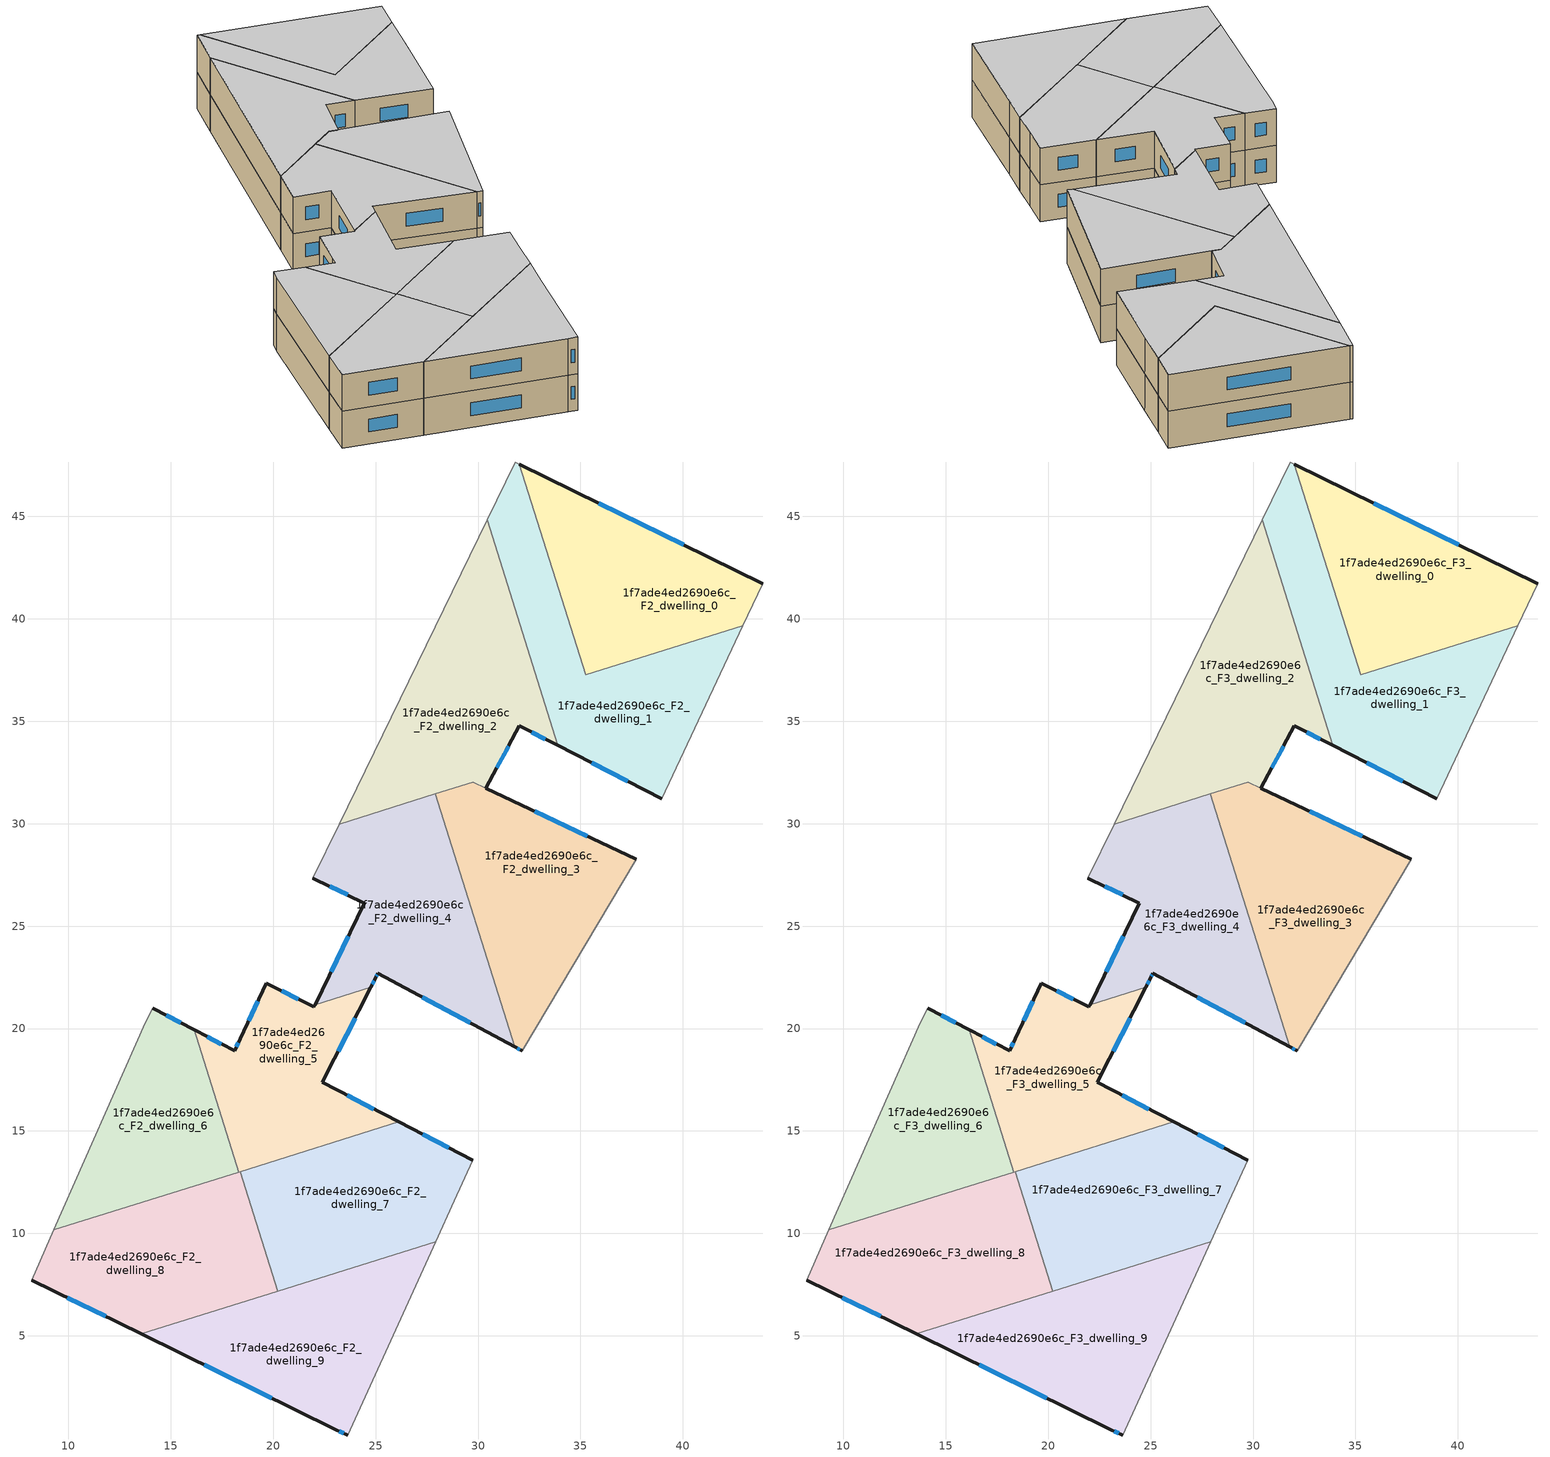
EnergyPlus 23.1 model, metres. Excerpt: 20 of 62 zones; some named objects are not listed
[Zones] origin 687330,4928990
1f7ade4ed2690e6c_F2_dwelling_0
 floor to 1f7ade4ed2690e6c_F1_dwelling_10 (EU_floor_Construction): 43.89,41.71 42.93,39.66 35.25,37.26 34.86,38.49 37.94,44.64 z6
 floor to 1f7ade4ed2690e6c_F1_dwelling_9 (EU_floor_Construction): 37.94,44.64 34.86,38.49 32.02,47.55 z6
 wall outside (EU_wall_Construction): 43.89,41.71 32.02,47.55 z6:9
 wall to 1f7ade4ed2690e6c_F2_dwelling_1 (EU_wall_Construction): 32.02,47.55 35.25,37.26 42.93,39.66 z6:9
 wall adiabatic (EU_wall_Construction): 42.93,39.66 43.89,41.71 z6:9
 window (EU_Window_Construction): 40.03,43.61 35.88,45.65 z6.98:8.02
1f7ade4ed2690e6c_F2_dwelling_1
 floor to 1f7ade4ed2690e6c_F1_dwelling_9 (EU_floor_Construction): 32.02,47.55 34.86,38.49 34.07,36.92 32.71,37.6 30.44,44.84 31.81,47.65 z6
 floor to 1f7ade4ed2690e6c_F1_dwelling_10 (EU_floor_Construction): 42.93,39.66 41.65,36.96 38.96,31.21 33.9,33.82 32.95,36.85 33.2,37.36 34.07,36.92 34.86,38.49 35.25,37.26 z6
 floor to 1f7ade4ed2690e6c_F1_dwelling_7 (EU_floor_Construction): 33.2,37.36 32.95,36.85 32.71,37.6 z6
 wall outside (EU_wall_Construction): 33.9,33.82 38.96,31.21 z6:9
 wall adiabatic (EU_wall_Construction): 38.96,31.21 41.65,36.96 42.93,39.66 / 32.02,47.55 31.81,47.65 30.44,44.84 z6:9
 wall to 1f7ade4ed2690e6c_F2_dwelling_2 (EU_wall_Construction): 30.44,44.84 33.9,33.82 z6:9
 window (EU_Window_Construction): 35.54,32.97 37.31,32.06 z6.98:8.02
1f7ade4ed2690e6c_F2_dwelling_2
 floor to 1f7ade4ed2690e6c_F1_dwelling_7 (EU_floor_Construction): 32.71,37.6 32.95,36.85 31.93,34.83 32.02,34.78 30.38,31.73 29.76,32.03 23.99,30.22 23.46,30.49 28.06,39.93 z6
 floor to 1f7ade4ed2690e6c_F1_dwelling_9 (EU_floor_Construction): 30.44,44.84 32.71,37.6 28.06,39.93 z6
 floor to 1f7ade4ed2690e6c_F1_dwelling_5 (EU_floor_Construction): 23.99,30.22 23.22,29.98 23.46,30.49 z6
 floor to 1f7ade4ed2690e6c_F1_dwelling_10 (EU_floor_Construction): 32.95,36.85 33.9,33.82 32.02,34.78 31.94,34.83 z6
 wall outside (EU_wall_Construction): 30.38,31.73 32.02,34.78 33.9,33.82 z6:9
 wall adiabatic (EU_wall_Construction): 30.44,44.84 23.22,29.98 z6:9
 wall to 1f7ade4ed2690e6c_F2_dwelling_4 (EU_wall_Construction): 23.22,29.98 27.92,31.45 z6:9
 wall to 1f7ade4ed2690e6c_F2_dwelling_3 (EU_wall_Construction): 29.76,32.03 30.38,31.73 / 27.92,31.45 29.75,32.03 z6:9
 window (EU_Window_Construction): 32.63,34.47 33.29,34.13 / 30.92,32.72 31.49,33.79 z6.98:8.02
1f7ade4ed2690e6c_F2_dwelling_3
 floor to 1f7ade4ed2690e6c_F1_dwelling_8 (EU_floor_Construction): 37.72,28.25 35.47,24.47 29.11,27.66 28.81,28.6 30.38,31.73 z6
 floor to 1f7ade4ed2690e6c_F1_dwelling_6 (EU_floor_Construction): 35.47,24.47 32.15,18.91 31.78,19.11 29.89,25.14 30.74,26.84 z6
 floor to 1f7ade4ed2690e6c_F1_dwelling_7 (EU_floor_Construction): 30.38,31.73 28.81,28.6 27.92,31.45 29.75,32.03 z6
 floor to 1f7ade4ed2690e6c_F1_dwelling_5 (EU_floor_Construction): 30.74,26.84 29.89,25.14 29.11,27.66 z6
 wall outside (EU_wall_Construction): 31.79,19.11 32.15,18.91 / 37.72,28.25 30.38,31.73 z6:9
 wall to 1f7ade4ed2690e6c_F2_dwelling_4 (EU_wall_Construction): 27.92,31.45 31.79,19.11 z6:9
 wall adiabatic (EU_wall_Construction): 32.15,18.91 37.72,28.25 z6:9
 window (EU_Window_Construction): 31.9,19.04 32.03,18.98 / 35.33,29.38 32.77,30.6 z6.98:8.02
1f7ade4ed2690e6c_F2_dwelling_4
 floor to 1f7ade4ed2690e6c_F1_dwelling_5 (EU_floor_Construction): 29.11,27.66 29.89,25.14 27.91,21.19 25.11,22.69 24.14,23.17 23.24,23.62 24.45,26.12 21.93,27.34 23.22,29.98 23.99,30.22 z6
 floor to 1f7ade4ed2690e6c_F1_dwelling_7 (EU_floor_Construction): 27.92,31.45 28.81,28.6 28.49,27.97 23.99,30.22 z6
 floor to 1f7ade4ed2690e6c_F1_dwelling_4 (EU_floor_Construction): 25.11,22.69 25,22.47 24.77,22.02 22.05,21.17 23.24,23.62 24.14,23.17 z6
 floor to 1f7ade4ed2690e6c_F1_dwelling_8 (EU_floor_Construction): 28.81,28.6 29.11,27.66 28.49,27.97 z6
 floor to 1f7ade4ed2690e6c_F1_dwelling_6 (EU_floor_Construction): 29.89,25.14 31.78,19.11 27.91,21.19 z6
 wall outside (EU_wall_Construction): 21.93,27.34 24.45,26.12 22.05,21.17 / 24.77,22.02 25,22.47 25.11,22.69 31.79,19.11 z6:9
 wall adiabatic (EU_wall_Construction): 23.22,29.98 21.93,27.34 z6:9
 wall to 1f7ade4ed2690e6c_F2_dwelling_5 (EU_wall_Construction): 22.05,21.17 24.77,22.02 z6:9
 window (EU_Window_Construction): 22.75,26.95 23.63,26.52 / 27.28,21.53 29.61,20.27 / 25.04,22.54 25.08,22.62 / 24.85,22.17 24.93,22.32 / 23.67,24.51 22.83,22.78 z6.98:8.02
1f7ade4ed2690e6c_F2_dwelling_5
 floor to 1f7ade4ed2690e6c_F1_dwelling_4 (EU_floor_Construction): 24.77,22.02 22.4,17.37 21.76,16.13 17.77,18.13 18.39,19.51 19.65,22.21 21.99,21.05 22.05,21.17 z6
 floor to 1f7ade4ed2690e6c_F1_dwelling_2 (EU_floor_Construction): 18.12,18.91 17.77,18.13 21.78,16.13 20.56,13.7 18.32,13 16.15,19.93 z6
 floor to 1f7ade4ed2690e6c_F1_dwelling_3 (EU_floor_Construction): 26.13,15.44 20.56,13.7 21.78,16.13 21.77,16.13 22.4,17.37 z6
 wall outside (EU_wall_Construction): 22.05,21.17 21.99,21.05 19.65,22.21 18.39,19.51 18.12,18.91 16.15,19.93 / 26.13,15.44 22.4,17.37 24.77,22.02 z6:9
 wall to 1f7ade4ed2690e6c_F2_dwelling_6 (EU_wall_Construction): 16.15,19.93 18.32,13 z6:9
 wall to 1f7ade4ed2690e6c_F2_dwelling_7 (EU_wall_Construction): 18.39,13.02 26.13,15.44 z6:9
 wall to 1f7ade4ed2690e6c_F2_dwelling_8 (EU_wall_Construction): 18.32,13 18.39,13.02 z6:9
 window (EU_Window_Construction): 17.48,19.24 16.79,19.6 / 18.3,19.32 18.21,19.11 / 19.24,21.33 18.8,20.39 / 21.23,21.43 20.41,21.83 / 23.17,18.88 24,20.51 / 24.92,16.07 23.61,16.74 z6.98:8.02
1f7ade4ed2690e6c_F2_dwelling_6
 floor to 1f7ade4ed2690e6c_F1_dwelling_2 (EU_floor_Construction): 16.15,19.93 18.32,13 15.02,11.96 10.98,13.99 13.75,20.27 14.11,20.98 14.78,20.63 14.82,20.62 z6
 floor to 1f7ade4ed2690e6c_F1_dwelling_0 (EU_floor_Construction): 15.02,11.96 9.3,10.17 10.98,13.99 z6
 wall outside (EU_wall_Construction): 16.15,19.93 14.11,20.98 z6:9
 wall adiabatic (EU_wall_Construction): 14.11,20.98 13.75,20.27 9.3,10.17 z6:9
 wall to 1f7ade4ed2690e6c_F2_dwelling_8 (EU_wall_Construction): 9.3,10.17 18.32,13 z6:9
 window (EU_Window_Construction): 15.48,20.27 14.77,20.64 z6.98:8.02
1f7ade4ed2690e6c_F2_dwelling_7
 floor to 1f7ade4ed2690e6c_F1_dwelling_3 (EU_floor_Construction): 29.73,13.57 28.84,11.6 27.93,9.6 22.89,8.02 19.4,9.77 19.09,10.76 20.56,13.7 26.13,15.44 z6
 floor to 1f7ade4ed2690e6c_F1_dwelling_1 (EU_floor_Construction): 22.89,8.02 20.21,7.18 19.4,9.77 z6
 floor to 1f7ade4ed2690e6c_F1_dwelling_2 (EU_floor_Construction): 20.56,13.7 19.09,10.76 18.39,13.02 z6
 wall outside (EU_wall_Construction): 29.73,13.57 26.13,15.44 z6:9
 wall to 1f7ade4ed2690e6c_F2_dwelling_8 (EU_wall_Construction): 18.39,13.02 20.21,7.18 z6:9
 wall adiabatic (EU_wall_Construction): 27.93,9.6 28.84,11.6 29.73,13.57 z6:9
 wall to 1f7ade4ed2690e6c_F2_dwelling_9 (EU_wall_Construction): 20.21,7.18 27.93,9.6 z6:9
 window (EU_Window_Construction): 28.56,14.18 27.3,14.83 z6.98:8.02
1f7ade4ed2690e6c_F2_dwelling_8
 floor to 1f7ade4ed2690e6c_F1_dwelling_0 (EU_floor_Construction): 18.79,10.08 16.81,6.12 13.56,5.1 8.22,7.72 9.3,10.17 15.02,11.96 z6
 floor to 1f7ade4ed2690e6c_F1_dwelling_1 (EU_floor_Construction): 19.4,9.77 20.21,7.18 16.81,6.12 18.79,10.08 z6
 floor to 1f7ade4ed2690e6c_F1_dwelling_3 (EU_floor_Construction): 19.09,10.76 19.4,9.77 18.76,10.09 z6
 floor to 1f7ade4ed2690e6c_F1_dwelling_2 (EU_floor_Construction): 18.39,13.02 19.09,10.76 18.76,10.09 15.02,11.96 z6
 wall outside (EU_wall_Construction): 8.22,7.72 13.56,5.1 z6:9
 wall adiabatic (EU_wall_Construction): 9.3,10.17 8.22,7.72 z6:9
 wall to 1f7ade4ed2690e6c_F2_dwelling_9 (EU_wall_Construction): 13.56,5.1 20.21,7.18 z6:9
 window (EU_Window_Construction): 9.96,6.87 11.82,5.95 z6.98:8.02
1f7ade4ed2690e6c_F2_dwelling_9
 floor to 1f7ade4ed2690e6c_F1_dwelling_1 (EU_floor_Construction): 26.41,6.26 23.65,0.16 23.01,0.44 15.76,4.01 16.81,6.12 22.89,8.02 z6
 floor to 1f7ade4ed2690e6c_F1_dwelling_0 (EU_floor_Construction): 16.81,6.12 15.76,4.01 13.56,5.1 z6
 floor to 1f7ade4ed2690e6c_F1_dwelling_3 (EU_floor_Construction): 27.93,9.6 26.95,7.45 26.41,6.26 22.89,8.02 z6
 wall outside (EU_wall_Construction): 13.56,5.1 23.01,0.44 23.65,0.16 z6:9
 wall adiabatic (EU_wall_Construction): 23.65,0.16 26.95,7.45 27.93,9.6 z6:9
 window (EU_Window_Construction): 16.63,3.58 19.94,1.96 / 23.22,0.35 23.44,0.25 z6.98:8.02
1f7ade4ed2690e6c_F3_dwelling_0
 floor to 1f7ade4ed2690e6c_F2_dwelling_0 (EU_floor_Construction): 43.89,41.71 42.93,39.66 35.25,37.26 32.02,47.55 z9
 wall outside (EU_wall_Construction): 43.89,41.71 32.02,47.55 z9:12
 wall to 1f7ade4ed2690e6c_F3_dwelling_1 (EU_wall_Construction): 32.02,47.55 35.25,37.26 42.93,39.66 z9:12
 wall adiabatic (EU_wall_Construction): 42.93,39.66 43.89,41.71 z9:12
 window (EU_Window_Construction): 40.03,43.61 35.88,45.65 z9.98:11.02
 ceiling to 1f7ade4ed2690e6c_F4_dwelling_0 (EU_floor_Construction): 42.93,39.66 43.89,41.71 32.02,47.55 35.25,37.26 z12
1f7ade4ed2690e6c_F3_dwelling_1
 floor to 1f7ade4ed2690e6c_F2_dwelling_1 (EU_floor_Construction): 42.93,39.66 41.65,36.96 38.96,31.21 33.9,33.82 30.44,44.84 31.81,47.65 32.02,47.55 35.25,37.26 z9
 wall outside (EU_wall_Construction): 33.9,33.82 38.96,31.21 z9:12
 wall adiabatic (EU_wall_Construction): 38.96,31.21 41.65,36.96 42.93,39.66 / 32.02,47.55 31.81,47.65 30.44,44.84 z9:12
 wall to 1f7ade4ed2690e6c_F3_dwelling_2 (EU_wall_Construction): 30.44,44.84 33.9,33.82 z9:12
 window (EU_Window_Construction): 35.54,32.97 37.31,32.06 z9.98:11.02
 ceiling to 1f7ade4ed2690e6c_F4_dwelling_1 (EU_floor_Construction): 38.96,31.21 41.65,36.96 42.93,39.66 35.25,37.26 32.02,47.55 31.81,47.65 30.44,44.84 33.9,33.82 z12
1f7ade4ed2690e6c_F3_dwelling_2
 floor to 1f7ade4ed2690e6c_F2_dwelling_2 (EU_floor_Construction): 30.44,44.84 33.9,33.82 32.02,34.78 30.38,31.73 29.76,32.03 23.22,29.98 z9
 wall outside (EU_wall_Construction): 30.38,31.73 32.02,34.78 33.9,33.82 z9:12
 wall adiabatic (EU_wall_Construction): 30.44,44.84 23.22,29.98 z9:12
 wall to 1f7ade4ed2690e6c_F3_dwelling_4 (EU_wall_Construction): 23.22,29.98 27.92,31.45 z9:12
 wall to 1f7ade4ed2690e6c_F3_dwelling_3 (EU_wall_Construction): 29.76,32.03 30.38,31.73 / 27.92,31.45 29.75,32.03 z9:12
 window (EU_Window_Construction): 32.63,34.47 33.29,34.13 / 30.92,32.72 31.49,33.79 z9.98:11.02
 ceiling to 1f7ade4ed2690e6c_F4_dwelling_2 (EU_floor_Construction): 33.9,33.82 30.44,44.84 23.22,29.98 29.76,32.03 30.38,31.73 32.02,34.78 z12
1f7ade4ed2690e6c_F3_dwelling_3
 floor to 1f7ade4ed2690e6c_F2_dwelling_3 (EU_floor_Construction): 37.72,28.25 32.15,18.91 31.79,19.11 27.92,31.45 29.75,32.03 z9
 wall outside (EU_wall_Construction): 31.79,19.11 32.15,18.91 / 37.72,28.25 30.38,31.73 z9:12
 wall to 1f7ade4ed2690e6c_F3_dwelling_4 (EU_wall_Construction): 27.92,31.45 31.79,19.11 z9:12
 wall adiabatic (EU_wall_Construction): 32.15,18.91 37.72,28.25 z9:12
 window (EU_Window_Construction): 31.9,19.04 32.03,18.98 / 35.33,29.38 32.77,30.6 z9.98:11.02
 ceiling to 1f7ade4ed2690e6c_F4_dwelling_3 (EU_floor_Construction): 32.15,18.91 37.72,28.25 29.75,32.03 27.92,31.45 31.79,19.11 z12
1f7ade4ed2690e6c_F3_dwelling_4
 floor to 1f7ade4ed2690e6c_F2_dwelling_4 (EU_floor_Construction): 27.92,31.45 31.79,19.11 25.11,22.69 25,22.47 24.77,22.02 22.05,21.17 24.45,26.12 21.93,27.34 23.22,29.98 z9
 wall outside (EU_wall_Construction): 21.93,27.34 24.45,26.12 22.05,21.17 / 24.77,22.02 25,22.47 25.11,22.69 31.79,19.11 z9:12
 wall adiabatic (EU_wall_Construction): 23.22,29.98 21.93,27.34 z9:12
 wall to 1f7ade4ed2690e6c_F3_dwelling_5 (EU_wall_Construction): 22.05,21.17 24.77,22.02 z9:12
 window (EU_Window_Construction): 22.75,26.95 23.63,26.52 / 27.28,21.53 29.61,20.27 / 25.04,22.54 25.08,22.62 / 24.85,22.17 24.93,22.32 / 23.67,24.51 22.83,22.78 z9.98:11.02
 ceiling to 1f7ade4ed2690e6c_F4_dwelling_4 (EU_floor_Construction): 31.79,19.11 27.92,31.45 23.22,29.98 21.93,27.34 24.45,26.12 22.05,21.17 24.77,22.02 25,22.47 25.11,22.69 z12
1f7ade4ed2690e6c_F3_dwelling_5
 floor to 1f7ade4ed2690e6c_F2_dwelling_5 (EU_floor_Construction): 24.77,22.02 22.4,17.37 26.13,15.44 18.32,13 16.15,19.93 18.12,18.91 18.39,19.51 19.65,22.21 21.99,21.05 22.05,21.17 z9
 wall outside (EU_wall_Construction): 22.05,21.17 21.99,21.05 19.65,22.21 18.39,19.51 18.12,18.91 16.15,19.93 / 26.13,15.44 22.4,17.37 24.77,22.02 z9:12
 wall to 1f7ade4ed2690e6c_F3_dwelling_6 (EU_wall_Construction): 16.15,19.93 18.32,13 z9:12
 wall to 1f7ade4ed2690e6c_F3_dwelling_7 (EU_wall_Construction): 18.39,13.02 26.13,15.44 z9:12
 wall to 1f7ade4ed2690e6c_F3_dwelling_8 (EU_wall_Construction): 18.32,13 18.39,13.02 z9:12
 window (EU_Window_Construction): 17.48,19.24 16.79,19.6 / 18.3,19.32 18.21,19.11 / 19.24,21.33 18.8,20.39 / 21.23,21.43 20.41,21.83 / 23.17,18.88 24,20.51 / 24.92,16.07 23.61,16.74 z9.98:11.02
 ceiling to 1f7ade4ed2690e6c_F4_dwelling_5 (EU_floor_Construction): 26.13,15.44 22.4,17.37 24.77,22.02 22.05,21.17 21.99,21.05 19.65,22.21 18.39,19.51 18.12,18.91 16.15,19.93 18.32,13 z12
1f7ade4ed2690e6c_F3_dwelling_6
 floor to 1f7ade4ed2690e6c_F2_dwelling_6 (EU_floor_Construction): 16.15,19.93 18.32,13 9.3,10.17 13.75,20.27 14.11,20.98 z9
 wall outside (EU_wall_Construction): 16.15,19.93 14.11,20.98 z9:12
 wall adiabatic (EU_wall_Construction): 14.11,20.98 13.75,20.27 9.3,10.17 z9:12
 wall to 1f7ade4ed2690e6c_F3_dwelling_8 (EU_wall_Construction): 9.3,10.17 18.32,13 z9:12
 window (EU_Window_Construction): 15.48,20.27 14.77,20.64 z9.98:11.02
 ceiling to 1f7ade4ed2690e6c_F4_dwelling_6 (EU_floor_Construction): 18.32,13 16.15,19.93 14.11,20.98 13.75,20.27 9.3,10.17 z12
1f7ade4ed2690e6c_F3_dwelling_7
 floor to 1f7ade4ed2690e6c_F2_dwelling_7 (EU_floor_Construction): 29.73,13.57 28.84,11.6 27.93,9.6 20.21,7.18 18.39,13.02 26.13,15.44 z9
 wall outside (EU_wall_Construction): 29.73,13.57 26.13,15.44 z9:12
 wall to 1f7ade4ed2690e6c_F3_dwelling_8 (EU_wall_Construction): 18.39,13.02 20.21,7.18 z9:12
 wall adiabatic (EU_wall_Construction): 27.93,9.6 28.84,11.6 29.73,13.57 z9:12
 wall to 1f7ade4ed2690e6c_F3_dwelling_9 (EU_wall_Construction): 20.21,7.18 27.93,9.6 z9:12
 window (EU_Window_Construction): 28.56,14.18 27.3,14.83 z9.98:11.02
 ceiling to 1f7ade4ed2690e6c_F4_dwelling_7 (EU_floor_Construction): 27.93,9.6 28.84,11.6 29.73,13.57 26.13,15.44 18.39,13.02 20.21,7.18 z12
1f7ade4ed2690e6c_F3_dwelling_8
 floor to 1f7ade4ed2690e6c_F2_dwelling_8 (EU_floor_Construction): 18.39,13.02 20.21,7.18 13.56,5.1 8.22,7.72 9.3,10.17 z9
 wall outside (EU_wall_Construction): 8.22,7.72 13.56,5.1 z9:12
 wall adiabatic (EU_wall_Construction): 9.3,10.17 8.22,7.72 z9:12
 wall to 1f7ade4ed2690e6c_F3_dwelling_9 (EU_wall_Construction): 13.56,5.1 20.21,7.18 z9:12
 window (EU_Window_Construction): 9.96,6.87 11.82,5.95 z9.98:11.02
 ceiling to 1f7ade4ed2690e6c_F4_dwelling_8 (EU_floor_Construction): 20.21,7.18 18.39,13.02 9.3,10.17 8.22,7.72 13.56,5.1 z12
1f7ade4ed2690e6c_F3_dwelling_9
 floor to 1f7ade4ed2690e6c_F2_dwelling_9 (EU_floor_Construction): 27.93,9.6 26.95,7.45 23.65,0.16 23.01,0.44 13.56,5.1 z9
 wall outside (EU_wall_Construction): 13.56,5.1 23.01,0.44 23.65,0.16 z9:12
 wall adiabatic (EU_wall_Construction): 23.65,0.16 26.95,7.45 27.93,9.6 z9:12
 window (EU_Window_Construction): 16.63,3.58 19.94,1.96 / 23.22,0.35 23.44,0.25 z9.98:11.02
 ceiling to 1f7ade4ed2690e6c_F4_dwelling_9 (EU_floor_Construction): 23.65,0.16 26.95,7.45 27.93,9.6 13.56,5.1 23.01,0.44 z12
[Building]
EU S2 Campaign: North Axis=0; Terrain=City; Solar Distribution=FullExterior
[Site:Location]
Bologna: Latitude=44.5; Longitude=11.25; Time Zone=1; Elevation=37
[SizingPeriod:WeatherFileDays]
AnnualSizingPeriod: Begin Month=1; Begin Day of Month=1; End Month=12; End Day of Month=31; Day of Week for Start Day=Monday; Use Weather File Daylight Saving Period=No; Use Weather File Rain and Snow Indicators=No
[MATERIAL]
EU_InternalMass_Material: Roughness=MediumRough; Thickness=0.1; Conductivity=1; Density=1800; Specific Heat=900; Thermal Absorptance=0.9; Solar Absorptance=0.7; Visible Absorptance=0.7
[MATERIAL:NOMASS] Roughness=MediumRough; Thermal Absorptance=0.9; Solar Absorptance=0.7; Visible Absorptance=0.7
Name | Thermal Resistance
EU_wall_NoMass | 0.905828
EU_floor_NoMass | 0.67114
[WINDOWMATERIAL:SIMPLEGLAZINGSYSTEM]
EU_Window_SimpleGlazing: UFactor=4.52486; Solar Heat Gain Coefficient=0.85; Visible Transmittance=0.85
[CONSTRUCTION]
EU_wall_Construction: EU_wall_NoMass
EU_floor_Construction: EU_floor_NoMass
EU_Window_Construction: EU_Window_SimpleGlazing
EU_InternalMass_Construction: EU_InternalMass_Material
[ZONE] Type=1; Multiplier=1; Ceiling Height=autocalculate; Floor Area=autocalculate; Part of Total Floor Area=Yes
Name | Volume
1f7ade4ed2690e6c_F2_dwelling_0; 1f7ade4ed2690e6c_F3_dwelling_0 | 175.066
1f7ade4ed2690e6c_F2_dwelling_1; 1f7ade4ed2690e6c_F3_dwelling_1 | 193.099
1f7ade4ed2690e6c_F2_dwelling_2; 1f7ade4ed2690e6c_F3_dwelling_2 | 193.822
1f7ade4ed2690e6c_F2_dwelling_3; 1f7ade4ed2690e6c_F3_dwelling_3 | 187
1f7ade4ed2690e6c_F2_dwelling_4; 1f7ade4ed2690e6c_F3_dwelling_4 | 187.766
1f7ade4ed2690e6c_F2_dwelling_5; 1f7ade4ed2690e6c_F3_dwelling_5 | 144.342
1f7ade4ed2690e6c_F2_dwelling_6; 1f7ade4ed2690e6c_F3_dwelling_6 | 144.335
1f7ade4ed2690e6c_F2_dwelling_7; 1f7ade4ed2690e6c_F3_dwelling_7 | 175.055
1f7ade4ed2690e6c_F2_dwelling_8; 1f7ade4ed2690e6c_F3_dwelling_8 | 175.072
1f7ade4ed2690e6c_F2_dwelling_9; 1f7ade4ed2690e6c_F3_dwelling_9 | 175.05
[INTERNALMASS] Construction=EU_InternalMass_Construction
Name | Zone or ZoneList | Surface Area
1f7ade4ed2690e6c_F2_dwelling_0_EU_InternalMass | 1f7ade4ed2690e6c_F2_dwelling_0 | 58.3566
1f7ade4ed2690e6c_F2_dwelling_1_EU_InternalMass | 1f7ade4ed2690e6c_F2_dwelling_1 | 64.3668
1f7ade4ed2690e6c_F2_dwelling_2_EU_InternalMass | 1f7ade4ed2690e6c_F2_dwelling_2 | 64.6065
1f7ade4ed2690e6c_F2_dwelling_3_EU_InternalMass | 1f7ade4ed2690e6c_F2_dwelling_3 | 62.3459
1f7ade4ed2690e6c_F2_dwelling_4_EU_InternalMass | 1f7ade4ed2690e6c_F2_dwelling_4 | 62.5881
1f7ade4ed2690e6c_F2_dwelling_5_EU_InternalMass | 1f7ade4ed2690e6c_F2_dwelling_5 | 48.1142
1f7ade4ed2690e6c_F2_dwelling_6_EU_InternalMass | 1f7ade4ed2690e6c_F2_dwelling_6 | 48.1116
1f7ade4ed2690e6c_F2_dwelling_7_EU_InternalMass | 1f7ade4ed2690e6c_F2_dwelling_7 | 58.3524
1f7ade4ed2690e6c_F2_dwelling_8_EU_InternalMass | 1f7ade4ed2690e6c_F2_dwelling_8 | 58.3571
1f7ade4ed2690e6c_F2_dwelling_9_EU_InternalMass | 1f7ade4ed2690e6c_F2_dwelling_9 | 58.3497
1f7ade4ed2690e6c_F3_dwelling_0_EU_InternalMass | 1f7ade4ed2690e6c_F3_dwelling_0 | 58.3566
1f7ade4ed2690e6c_F3_dwelling_1_EU_InternalMass | 1f7ade4ed2690e6c_F3_dwelling_1 | 64.3668
1f7ade4ed2690e6c_F3_dwelling_2_EU_InternalMass | 1f7ade4ed2690e6c_F3_dwelling_2 | 64.6065
1f7ade4ed2690e6c_F3_dwelling_3_EU_InternalMass | 1f7ade4ed2690e6c_F3_dwelling_3 | 62.3459
1f7ade4ed2690e6c_F3_dwelling_4_EU_InternalMass | 1f7ade4ed2690e6c_F3_dwelling_4 | 62.5881
1f7ade4ed2690e6c_F3_dwelling_5_EU_InternalMass | 1f7ade4ed2690e6c_F3_dwelling_5 | 48.1142
1f7ade4ed2690e6c_F3_dwelling_6_EU_InternalMass | 1f7ade4ed2690e6c_F3_dwelling_6 | 48.1116
1f7ade4ed2690e6c_F3_dwelling_7_EU_InternalMass | 1f7ade4ed2690e6c_F3_dwelling_7 | 58.3524
1f7ade4ed2690e6c_F3_dwelling_8_EU_InternalMass | 1f7ade4ed2690e6c_F3_dwelling_8 | 58.3571
1f7ade4ed2690e6c_F3_dwelling_9_EU_InternalMass | 1f7ade4ed2690e6c_F3_dwelling_9 | 58.3497
[OTHEREQUIPMENT] Fuel Type=Electricity; Design Level Calculation Method=Watts/Area; Power per Zone Floor Area=1; Fraction Latent=0; Fraction Radiant=0; Fraction Lost=0; Carbon Dioxide Generation Rate=0; EndUse Subcategory=EU_Step8_InternalGains
Name | Zone or ZoneList or Space or SpaceList | Schedule
EU_Step8_InternalGain_1f7ade4ed2690e6c_F2_dwelling_0_f000 | 1f7ade4ed2690e6c_F2_dwelling_0 | EU_Step8_GainSchedule_1f7ade4ed2690e6c_F2_dwelling_0_f000
EU_Step8_InternalGain_1f7ade4ed2690e6c_F2_dwelling_1_f000 | 1f7ade4ed2690e6c_F2_dwelling_1 | EU_Step8_GainSchedule_1f7ade4ed2690e6c_F2_dwelling_1_f000
EU_Step8_InternalGain_1f7ade4ed2690e6c_F2_dwelling_2_f000 | 1f7ade4ed2690e6c_F2_dwelling_2 | EU_Step8_GainSchedule_1f7ade4ed2690e6c_F2_dwelling_2_f000
EU_Step8_InternalGain_1f7ade4ed2690e6c_F2_dwelling_3_f000 | 1f7ade4ed2690e6c_F2_dwelling_3 | EU_Step8_GainSchedule_1f7ade4ed2690e6c_F2_dwelling_3_f000
EU_Step8_InternalGain_1f7ade4ed2690e6c_F2_dwelling_4_f000 | 1f7ade4ed2690e6c_F2_dwelling_4 | EU_Step8_GainSchedule_1f7ade4ed2690e6c_F2_dwelling_4_f000
EU_Step8_InternalGain_1f7ade4ed2690e6c_F2_dwelling_5_f000 | 1f7ade4ed2690e6c_F2_dwelling_5 | EU_Step8_GainSchedule_1f7ade4ed2690e6c_F2_dwelling_5_f000
EU_Step8_InternalGain_1f7ade4ed2690e6c_F2_dwelling_6_f000 | 1f7ade4ed2690e6c_F2_dwelling_6 | EU_Step8_GainSchedule_1f7ade4ed2690e6c_F2_dwelling_6_f000
EU_Step8_InternalGain_1f7ade4ed2690e6c_F2_dwelling_7_f000 | 1f7ade4ed2690e6c_F2_dwelling_7 | EU_Step8_GainSchedule_1f7ade4ed2690e6c_F2_dwelling_7_f000
EU_Step8_InternalGain_1f7ade4ed2690e6c_F2_dwelling_8_f000 | 1f7ade4ed2690e6c_F2_dwelling_8 | EU_Step8_GainSchedule_1f7ade4ed2690e6c_F2_dwelling_8_f000
EU_Step8_InternalGain_1f7ade4ed2690e6c_F2_dwelling_9_f000 | 1f7ade4ed2690e6c_F2_dwelling_9 | EU_Step8_GainSchedule_1f7ade4ed2690e6c_F2_dwelling_9_f000
EU_Step8_InternalGain_1f7ade4ed2690e6c_F3_dwelling_0_f000 | 1f7ade4ed2690e6c_F3_dwelling_0 | EU_Step8_GainSchedule_1f7ade4ed2690e6c_F3_dwelling_0_f000
EU_Step8_InternalGain_1f7ade4ed2690e6c_F3_dwelling_1_f000 | 1f7ade4ed2690e6c_F3_dwelling_1 | EU_Step8_GainSchedule_1f7ade4ed2690e6c_F3_dwelling_1_f000
EU_Step8_InternalGain_1f7ade4ed2690e6c_F3_dwelling_2_f000 | 1f7ade4ed2690e6c_F3_dwelling_2 | EU_Step8_GainSchedule_1f7ade4ed2690e6c_F3_dwelling_2_f000
EU_Step8_InternalGain_1f7ade4ed2690e6c_F3_dwelling_3_f000 | 1f7ade4ed2690e6c_F3_dwelling_3 | EU_Step8_GainSchedule_1f7ade4ed2690e6c_F3_dwelling_3_f000
EU_Step8_InternalGain_1f7ade4ed2690e6c_F3_dwelling_4_f000 | 1f7ade4ed2690e6c_F3_dwelling_4 | EU_Step8_GainSchedule_1f7ade4ed2690e6c_F3_dwelling_4_f000
EU_Step8_InternalGain_1f7ade4ed2690e6c_F3_dwelling_5_f000 | 1f7ade4ed2690e6c_F3_dwelling_5 | EU_Step8_GainSchedule_1f7ade4ed2690e6c_F3_dwelling_5_f000
EU_Step8_InternalGain_1f7ade4ed2690e6c_F3_dwelling_6_f000 | 1f7ade4ed2690e6c_F3_dwelling_6 | EU_Step8_GainSchedule_1f7ade4ed2690e6c_F3_dwelling_6_f000
EU_Step8_InternalGain_1f7ade4ed2690e6c_F3_dwelling_7_f000 | 1f7ade4ed2690e6c_F3_dwelling_7 | EU_Step8_GainSchedule_1f7ade4ed2690e6c_F3_dwelling_7_f000
EU_Step8_InternalGain_1f7ade4ed2690e6c_F3_dwelling_8_f000 | 1f7ade4ed2690e6c_F3_dwelling_8 | EU_Step8_GainSchedule_1f7ade4ed2690e6c_F3_dwelling_8_f000
EU_Step8_InternalGain_1f7ade4ed2690e6c_F3_dwelling_9_f000 | 1f7ade4ed2690e6c_F3_dwelling_9 | EU_Step8_GainSchedule_1f7ade4ed2690e6c_F3_dwelling_9_f000
[ZONEVENTILATION:DESIGNFLOWRATE] Schedule=EU_AlwaysOn; Design Flow Rate Calculation Method=AirChanges/Hour; Air Changes per Hour=0.73129; Ventilation Type=Natural; Fan Pressure Rise=0; Fan Total Efficiency=1; Constant Term Coefficient=1; Temperature Term Coefficient=0; Velocity Term Coefficient=0; Velocity Squared Term Coefficient=0; Minimum Indoor Temperature=-100; Maximum Indoor Temperature=100; Delta Temperature=-100; Minimum Outdoor Temperature=-100; Maximum Outdoor Temperature=100; Maximum Wind Speed=40
Name | Zone or ZoneList or Space or SpaceList
EU_ConstantAir_1f7ade4ed2690e6c_F2_dwelling_0 | 1f7ade4ed2690e6c_F2_dwelling_0
EU_ConstantAir_1f7ade4ed2690e6c_F2_dwelling_1 | 1f7ade4ed2690e6c_F2_dwelling_1
EU_ConstantAir_1f7ade4ed2690e6c_F2_dwelling_2 | 1f7ade4ed2690e6c_F2_dwelling_2
EU_ConstantAir_1f7ade4ed2690e6c_F2_dwelling_3 | 1f7ade4ed2690e6c_F2_dwelling_3
EU_ConstantAir_1f7ade4ed2690e6c_F2_dwelling_4 | 1f7ade4ed2690e6c_F2_dwelling_4
EU_ConstantAir_1f7ade4ed2690e6c_F2_dwelling_5 | 1f7ade4ed2690e6c_F2_dwelling_5
EU_ConstantAir_1f7ade4ed2690e6c_F2_dwelling_6 | 1f7ade4ed2690e6c_F2_dwelling_6
EU_ConstantAir_1f7ade4ed2690e6c_F2_dwelling_7 | 1f7ade4ed2690e6c_F2_dwelling_7
EU_ConstantAir_1f7ade4ed2690e6c_F2_dwelling_8 | 1f7ade4ed2690e6c_F2_dwelling_8
EU_ConstantAir_1f7ade4ed2690e6c_F2_dwelling_9 | 1f7ade4ed2690e6c_F2_dwelling_9
EU_ConstantAir_1f7ade4ed2690e6c_F3_dwelling_0 | 1f7ade4ed2690e6c_F3_dwelling_0
EU_ConstantAir_1f7ade4ed2690e6c_F3_dwelling_1 | 1f7ade4ed2690e6c_F3_dwelling_1
EU_ConstantAir_1f7ade4ed2690e6c_F3_dwelling_2 | 1f7ade4ed2690e6c_F3_dwelling_2
EU_ConstantAir_1f7ade4ed2690e6c_F3_dwelling_3 | 1f7ade4ed2690e6c_F3_dwelling_3
EU_ConstantAir_1f7ade4ed2690e6c_F3_dwelling_4 | 1f7ade4ed2690e6c_F3_dwelling_4
EU_ConstantAir_1f7ade4ed2690e6c_F3_dwelling_5 | 1f7ade4ed2690e6c_F3_dwelling_5
EU_ConstantAir_1f7ade4ed2690e6c_F3_dwelling_6 | 1f7ade4ed2690e6c_F3_dwelling_6
EU_ConstantAir_1f7ade4ed2690e6c_F3_dwelling_7 | 1f7ade4ed2690e6c_F3_dwelling_7
EU_ConstantAir_1f7ade4ed2690e6c_F3_dwelling_8 | 1f7ade4ed2690e6c_F3_dwelling_8
EU_ConstantAir_1f7ade4ed2690e6c_F3_dwelling_9 | 1f7ade4ed2690e6c_F3_dwelling_9
[HVACTEMPLATE:ZONE:IDEALLOADSAIRSYSTEM] System Availability Schedule=EU_AlwaysOn; Maximum Heating Supply Air Temperature=50; Minimum Cooling Supply Air Temperature=13; Maximum Heating Supply Air Humidity Ratio=0.0156; Minimum Cooling Supply Air Humidity Ratio=0.0077; Heating Limit=NoLimit; Cooling Limit=NoLimit; Heating Availability Schedule=EU_AlwaysOn; Cooling Availability Schedule=EU_CoolingOff; Dehumidification Control Type=ConstantSensibleHeatRatio; Cooling Sensible Heat Ratio=0.7; Dehumidification Setpoint=60; Humidification Control Type=None; Humidification Setpoint=30; Outdoor Air Method=None; Outdoor Air Flow Rate per Person=0.00944; Outdoor Air Flow Rate per Zone Floor Area=0; Outdoor Air Flow Rate per Zone=0; Demand Controlled Ventilation Type=None; Outdoor Air Economizer Type=NoEconomizer; Heat Recovery Type=None; Sensible Heat Recovery Effectiveness=0.7; Latent Heat Recovery Effectiveness=0.65
Name | Template Thermostat
1f7ade4ed2690e6c_F2_dwelling_0 | EU_HeatOnly_1f7ade4ed2690e6c_F2_dwelling_0
1f7ade4ed2690e6c_F2_dwelling_1 | EU_HeatOnly_1f7ade4ed2690e6c_F2_dwelling_1
1f7ade4ed2690e6c_F2_dwelling_2 | EU_HeatOnly_1f7ade4ed2690e6c_F2_dwelling_2
1f7ade4ed2690e6c_F2_dwelling_3 | EU_HeatOnly_1f7ade4ed2690e6c_F2_dwelling_3
1f7ade4ed2690e6c_F2_dwelling_4 | EU_HeatOnly_1f7ade4ed2690e6c_F2_dwelling_4
1f7ade4ed2690e6c_F2_dwelling_5 | EU_HeatOnly_1f7ade4ed2690e6c_F2_dwelling_5
1f7ade4ed2690e6c_F2_dwelling_6 | EU_HeatOnly_1f7ade4ed2690e6c_F2_dwelling_6
1f7ade4ed2690e6c_F2_dwelling_7 | EU_HeatOnly_1f7ade4ed2690e6c_F2_dwelling_7
1f7ade4ed2690e6c_F2_dwelling_8 | EU_HeatOnly_1f7ade4ed2690e6c_F2_dwelling_8
1f7ade4ed2690e6c_F2_dwelling_9 | EU_HeatOnly_1f7ade4ed2690e6c_F2_dwelling_9
1f7ade4ed2690e6c_F3_dwelling_0 | EU_HeatOnly_1f7ade4ed2690e6c_F3_dwelling_0
1f7ade4ed2690e6c_F3_dwelling_1 | EU_HeatOnly_1f7ade4ed2690e6c_F3_dwelling_1
1f7ade4ed2690e6c_F3_dwelling_2 | EU_HeatOnly_1f7ade4ed2690e6c_F3_dwelling_2
1f7ade4ed2690e6c_F3_dwelling_3 | EU_HeatOnly_1f7ade4ed2690e6c_F3_dwelling_3
1f7ade4ed2690e6c_F3_dwelling_4 | EU_HeatOnly_1f7ade4ed2690e6c_F3_dwelling_4
1f7ade4ed2690e6c_F3_dwelling_5 | EU_HeatOnly_1f7ade4ed2690e6c_F3_dwelling_5
1f7ade4ed2690e6c_F3_dwelling_6 | EU_HeatOnly_1f7ade4ed2690e6c_F3_dwelling_6
1f7ade4ed2690e6c_F3_dwelling_7 | EU_HeatOnly_1f7ade4ed2690e6c_F3_dwelling_7
1f7ade4ed2690e6c_F3_dwelling_8 | EU_HeatOnly_1f7ade4ed2690e6c_F3_dwelling_8
1f7ade4ed2690e6c_F3_dwelling_9 | EU_HeatOnly_1f7ade4ed2690e6c_F3_dwelling_9
[SIZING:ZONE] Zone Cooling Design Supply Air Temperature Input Method=SupplyAirTemperature; Zone Cooling Design Supply Air Temperature=13; Zone Heating Design Supply Air Temperature Input Method=SupplyAirTemperature; Zone Heating Design Supply Air Temperature=50; Zone Cooling Design Supply Air Humidity Ratio=0.008; Zone Heating Design Supply Air Humidity Ratio=0.008; Cooling Design Air Flow Method=DesignDay; Cooling Design Air Flow Rate=0; Cooling Minimum Air Flow per Zone Floor Area=0.000762; Cooling Minimum Air Flow=0; Cooling Minimum Air Flow Fraction=0.2; Heating Design Air Flow Method=DesignDay; Heating Design Air Flow Rate=0; Heating Maximum Air Flow per Zone Floor Area=0.002032; Heating Maximum Air Flow=0.141576; Heating Maximum Air Flow Fraction=0.3; Account for Dedicated Outdoor Air System=No; Dedicated Outdoor Air System Control Strategy=NeutralSupplyAir; Dedicated Outdoor Air Low Setpoint Temperature for Design=autosize; Dedicated Outdoor Air High Setpoint Temperature for Design=autosize; Zone Load Sizing Method=Sensible Load Only No Latent Load; Zone Latent Cooling Design Supply Air Humidity Ratio Input Method=HumidityRatioDifference; Zone Cooling Design Supply Air Humidity Ratio Difference=0.005; Zone Latent Heating Design Supply Air Humidity Ratio Input Method=HumidityRatioDifference; Zone Humidification Design Supply Air Humidity Ratio Difference=0.005
1f7ade4ed2690e6c_F2_dwelling_0; 1f7ade4ed2690e6c_F2_dwelling_1; 1f7ade4ed2690e6c_F2_dwelling_2; 1f7ade4ed2690e6c_F2_dwelling_3; 1f7ade4ed2690e6c_F2_dwelling_4; 1f7ade4ed2690e6c_F2_dwelling_5; 1f7ade4ed2690e6c_F2_dwelling_6; 1f7ade4ed2690e6c_F2_dwelling_7; 1f7ade4ed2690e6c_F2_dwelling_8; 1f7ade4ed2690e6c_F2_dwelling_9; 1f7ade4ed2690e6c_F3_dwelling_0; 1f7ade4ed2690e6c_F3_dwelling_1; 1f7ade4ed2690e6c_F3_dwelling_2; 1f7ade4ed2690e6c_F3_dwelling_3; 1f7ade4ed2690e6c_F3_dwelling_4; 1f7ade4ed2690e6c_F3_dwelling_5; 1f7ade4ed2690e6c_F3_dwelling_6; 1f7ade4ed2690e6c_F3_dwelling_7; 1f7ade4ed2690e6c_F3_dwelling_8; 1f7ade4ed2690e6c_F3_dwelling_9
[SCHEDULE:CONSTANT]
Name | Hourly Value
EU_AlwaysOn | 1
EU_CoolingOff | 0
[SCHEDULE:FILE] Column Number=1; Rows to Skip at Top=0; Number of Hours of Data=8760; Column Separator=Comma; Interpolate to Timestep=No; Minutes per Item=60; Adjust Schedule for Daylight Savings=Yes
Name | File
EU_Step8_GainSchedule_1f7ade4ed2690e6c_F2_dwelling_0_f000 | ../../schedules/1f7ade4ed2690e6c/1f7ade4ed2690e6c_F2_dwelling_0_f000_gain.csv
EU_Step8_GainSchedule_1f7ade4ed2690e6c_F2_dwelling_1_f000 | ../../schedules/1f7ade4ed2690e6c/1f7ade4ed2690e6c_F2_dwelling_1_f000_gain.csv
EU_Step8_GainSchedule_1f7ade4ed2690e6c_F2_dwelling_2_f000 | ../../schedules/1f7ade4ed2690e6c/1f7ade4ed2690e6c_F2_dwelling_2_f000_gain.csv
EU_Step8_GainSchedule_1f7ade4ed2690e6c_F2_dwelling_3_f000 | ../../schedules/1f7ade4ed2690e6c/1f7ade4ed2690e6c_F2_dwelling_3_f000_gain.csv
EU_Step8_GainSchedule_1f7ade4ed2690e6c_F2_dwelling_4_f000 | ../../schedules/1f7ade4ed2690e6c/1f7ade4ed2690e6c_F2_dwelling_4_f000_gain.csv
EU_Step8_GainSchedule_1f7ade4ed2690e6c_F2_dwelling_5_f000 | ../../schedules/1f7ade4ed2690e6c/1f7ade4ed2690e6c_F2_dwelling_5_f000_gain.csv
EU_Step8_GainSchedule_1f7ade4ed2690e6c_F2_dwelling_6_f000 | ../../schedules/1f7ade4ed2690e6c/1f7ade4ed2690e6c_F2_dwelling_6_f000_gain.csv
EU_Step8_GainSchedule_1f7ade4ed2690e6c_F2_dwelling_7_f000 | ../../schedules/1f7ade4ed2690e6c/1f7ade4ed2690e6c_F2_dwelling_7_f000_gain.csv
EU_Step8_GainSchedule_1f7ade4ed2690e6c_F2_dwelling_8_f000 | ../../schedules/1f7ade4ed2690e6c/1f7ade4ed2690e6c_F2_dwelling_8_f000_gain.csv
EU_Step8_GainSchedule_1f7ade4ed2690e6c_F2_dwelling_9_f000 | ../../schedules/1f7ade4ed2690e6c/1f7ade4ed2690e6c_F2_dwelling_9_f000_gain.csv
EU_Step8_GainSchedule_1f7ade4ed2690e6c_F3_dwelling_0_f000 | ../../schedules/1f7ade4ed2690e6c/1f7ade4ed2690e6c_F3_dwelling_0_f000_gain.csv
EU_Step8_GainSchedule_1f7ade4ed2690e6c_F3_dwelling_1_f000 | ../../schedules/1f7ade4ed2690e6c/1f7ade4ed2690e6c_F3_dwelling_1_f000_gain.csv
EU_Step8_GainSchedule_1f7ade4ed2690e6c_F3_dwelling_2_f000 | ../../schedules/1f7ade4ed2690e6c/1f7ade4ed2690e6c_F3_dwelling_2_f000_gain.csv
EU_Step8_GainSchedule_1f7ade4ed2690e6c_F3_dwelling_3_f000 | ../../schedules/1f7ade4ed2690e6c/1f7ade4ed2690e6c_F3_dwelling_3_f000_gain.csv
EU_Step8_GainSchedule_1f7ade4ed2690e6c_F3_dwelling_4_f000 | ../../schedules/1f7ade4ed2690e6c/1f7ade4ed2690e6c_F3_dwelling_4_f000_gain.csv
EU_Step8_GainSchedule_1f7ade4ed2690e6c_F3_dwelling_5_f000 | ../../schedules/1f7ade4ed2690e6c/1f7ade4ed2690e6c_F3_dwelling_5_f000_gain.csv
EU_Step8_GainSchedule_1f7ade4ed2690e6c_F3_dwelling_6_f000 | ../../schedules/1f7ade4ed2690e6c/1f7ade4ed2690e6c_F3_dwelling_6_f000_gain.csv
EU_Step8_GainSchedule_1f7ade4ed2690e6c_F3_dwelling_7_f000 | ../../schedules/1f7ade4ed2690e6c/1f7ade4ed2690e6c_F3_dwelling_7_f000_gain.csv
EU_Step8_GainSchedule_1f7ade4ed2690e6c_F3_dwelling_8_f000 | ../../schedules/1f7ade4ed2690e6c/1f7ade4ed2690e6c_F3_dwelling_8_f000_gain.csv
EU_Step8_GainSchedule_1f7ade4ed2690e6c_F3_dwelling_9_f000 | ../../schedules/1f7ade4ed2690e6c/1f7ade4ed2690e6c_F3_dwelling_9_f000_gain.csv
